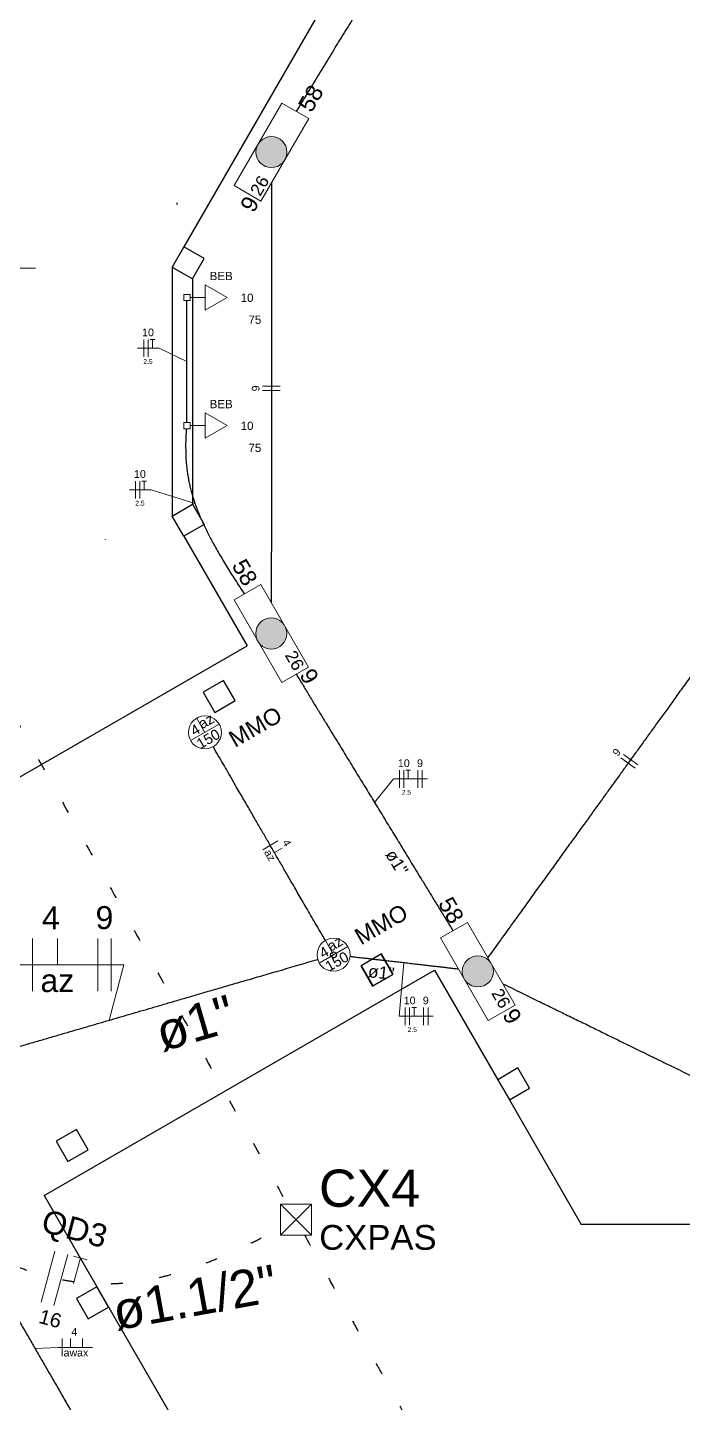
# Model space of a CAD drawing. Extents: x 175 to 700, y 53 to 250.
# Drawn here: x 362.51 to 368.1, y 189.65 to 201.4 of the extents above; entities that cross this region are included whole.
import ezdxf

# ---------------------------------------------------------------- set-up
doc = ezdxf.new("R2010")
doc.units = 0
doc.header["$LTSCALE"] = 2
doc.linetypes.add('DOT2', pattern=[3.175, 0, -3.175])
doc.layers.get('0').update_dxf_attribs({"linetype": 'CONTINUOUS'})
for name, color, linetype in [('A-PARED', 5, 'CONTINUOUS'), ('A-PARED-PISOS', 2, 'CONTINUOUS'), ('A-PAREDE', 5, 'CONTINUOUS'), ('A-PISOS', 2, 'CONTINUOUS'), ('A-PISOS-NIVEL', 1, 'CONTINUOUS'), ('ARQ-ALV-CORTE', 5, 'CONTINUOUS')]:
    doc.layers.add(name, color=color, linetype=linetype)
for name, color, linetype, lineweight in [('EL-Condutos', 4, 'CONTINUOUS', 30), ('EL-Fios', 9, 'CONTINUOUS', 20), ('EL-Pontos', 9, 'CONTINUOUS', 20), ('EL-Textos condutos', 7, 'CONTINUOUS', 20), ('EL-Textos fios', 7, 'CONTINUOUS', 20), ('EL-Textos pontos', 5, 'CONTINUOUS', 20), ('P-SIMBOL', 5, 'CONTINUOUS', 20)]:
    doc.layers.add(name, color=color, linetype=linetype, lineweight=lineweight)
doc.styles.add('Arial', font='arial.ttf')

msp = doc.modelspace()

# ---------------------------------------------------------------- hatches: boundary and pattern name
at = {"layer": 'P-SIMBOL'}
msp.add_hatch(color=256, dxfattribs=at).paths.add_polyline_path([(364.726, 200.336, 1), (364.461, 200.336, 1)])
h = msp.add_hatch(color=256, dxfattribs=at)
h.paths.add_polyline_path([(366.488, 193.337, 1), (366.223, 193.337, 1)])
h.paths.add_polyline_path([(364.725, 196.223, 1), (364.46, 196.223, 1)])

# ---------------------------------------------------------------- linework, layer by layer
at = {"color": 8}
msp.add_lwpolyline([(365.533, 193.486), (365.36, 193.386), (365.46, 193.213), (365.633, 193.313), (365.533, 193.486)], close=True, dxfattribs=at)
for centre, radius in [((363.814, 199.902), 0.03), ((363.814, 199.902), 0.03), ((363.182, 197.03), 0.01)]:
    msp.add_arc(centre, radius, 180, 210, dxfattribs=at)
at = {"layer": 'A-PARED', "color": 251}
msp.add_lwpolyline([(362.929, 190.543), (363.029, 190.37), (363.202, 190.47), (363.102, 190.643)], close=True, dxfattribs=at)
at = {"layer": 'A-PARED-PISOS', "color": 251}
msp.add_line((362.652, 191.423), (365.79, 185.988), dxfattribs=at)
at = {"layer": 'A-PAREDE', "color": 251}
for points in [[(363.92, 197.327), (364.02, 197.154), (363.846, 197.054), (363.746, 197.227)], [(363.92, 197.327), (364.02, 197.154), (363.846, 197.054), (363.746, 197.227)], [(364.183, 195.823), (364.01, 195.723), (364.11, 195.55), (364.283, 195.65)], [(365.531, 193.484), (365.358, 193.384), (365.458, 193.211), (365.631, 193.311)], [(366.799, 192.339), (366.699, 192.512), (366.526, 192.412), (366.626, 192.239)], [(366.799, 192.339), (366.699, 192.512), (366.526, 192.412), (366.626, 192.239)], [(362.929, 191.986), (362.755, 191.886), (362.855, 191.712), (363.029, 191.812)]]:
    msp.add_lwpolyline(points, close=True, dxfattribs=at)
at = {"layer": 'A-PISOS', "color": 251}
for p, q in [((361.052, 194.194), (364.386, 196.119)), ((362.652, 191.423), (365.986, 193.348))]:
    msp.add_line(p, q, dxfattribs=at)
at = {"layer": 'A-PISOS-NIVEL', "color": 251}
for p, q in [((366.526, 204.169), (363.846, 199.527)), ((363.846, 197.054), (364.386, 196.119)), ((365.986, 193.348), (366.526, 192.412)), ((366.626, 192.239), (367.24, 191.176)), ((368.468, 191.176), (367.24, 191.176))]:
    msp.add_line(p, q, dxfattribs=at)
at = {"layer": 'ARQ-ALV-CORTE', "color": 251}
for p, q in [((363.746, 199.354), (363.746, 197.227)), ((363.92, 199.254), (363.92, 197.327))]:
    msp.add_line(p, q, dxfattribs=at)
msp.add_lwpolyline([(363.92, 199.254), (364.02, 199.427), (363.846, 199.527), (363.746, 199.354)], close=True, dxfattribs=at)
msp.add_lwpolyline([(363.92, 199.254), (364.02, 199.427), (363.846, 199.527), (363.746, 199.354)], close=True, dxfattribs=at)
at = {"layer": 'EL-Condutos', "linetype": 'Continuous'}
msp.add_circle((365.124, 193.479), 0.025, dxfattribs=at)
for points in [[(366.158, 202.902), (366.112, 202.826), (366.066, 202.751), (366.021, 202.676), (365.975, 202.602), (365.93, 202.527), (365.885, 202.453), (365.84, 202.379), (365.795, 202.306), (365.75, 202.232), (365.705, 202.159), (365.66, 202.086), (365.616, 202.013), (365.571, 201.94), (365.527, 201.867), (365.482, 201.794), (365.438, 201.721), (365.393, 201.648), (365.349, 201.575), (365.304, 201.502), (365.26, 201.428), (365.215, 201.355), (365.17, 201.282), (365.125, 201.208), (365.08, 201.134), (365.035, 201.06), (364.99, 200.986), (364.944, 200.911), (364.898, 200.836), (364.853, 200.761), (364.806, 200.685)], [(364.593, 200.073), (364.593, 199.883), (364.593, 199.708), (364.593, 199.546), (364.593, 199.397), (364.593, 199.259), (364.593, 199.131), (364.593, 199.013), (364.593, 198.903), (364.593, 198.801), (364.593, 198.704), (364.593, 198.613), (364.593, 198.526), (364.593, 198.442), (364.593, 198.36), (364.593, 198.28), (364.593, 198.199), (364.593, 198.117), (364.593, 198.033), (364.593, 197.946), (364.593, 197.855), (364.593, 197.758), (364.593, 197.656), (364.593, 197.546), (364.593, 197.428), (364.593, 197.3), (364.593, 197.162), (364.593, 197.013), (364.592, 196.851), (364.592, 196.676), (364.592, 196.486)], [(363.872, 198.026), (363.872, 198.076), (363.872, 198.122), (363.872, 198.166), (363.872, 198.207), (363.872, 198.245), (363.872, 198.282), (363.872, 198.316), (363.872, 198.349), (363.872, 198.38), (363.872, 198.409), (363.872, 198.438), (363.872, 198.466), (363.872, 198.493), (363.872, 198.52), (363.872, 198.546), (363.872, 198.573), (363.872, 198.599), (363.872, 198.626), (363.872, 198.654), (363.872, 198.683), (363.872, 198.712), (363.872, 198.743), (363.872, 198.776), (363.872, 198.81), (363.872, 198.847), (363.872, 198.885), (363.872, 198.926), (363.872, 198.969), (363.872, 199.016), (363.872, 199.065)], [(364.364, 196.562), (364.323, 196.624), (364.284, 196.685), (364.247, 196.743), (364.212, 196.799), (364.179, 196.854), (364.148, 196.906), (364.119, 196.957), (364.091, 197.007), (364.065, 197.055), (364.041, 197.102), (364.019, 197.148), (363.998, 197.193), (363.979, 197.237), (363.962, 197.28), (363.946, 197.323), (363.932, 197.365), (363.919, 197.407), (363.908, 197.448), (363.898, 197.49), (363.889, 197.531), (363.882, 197.572), (363.876, 197.614), (363.871, 197.656), (363.867, 197.698), (363.865, 197.741), (363.864, 197.785), (363.863, 197.829), (363.864, 197.875), (363.866, 197.921), (363.869, 197.969)], [(368.82, 196.75), (368.707, 196.593), (368.601, 196.447), (368.501, 196.309), (368.408, 196.179), (368.32, 196.057), (368.237, 195.942), (368.158, 195.833), (368.083, 195.73), (368.012, 195.631), (367.944, 195.536), (367.878, 195.445), (367.814, 195.357), (367.752, 195.27), (367.69, 195.185), (367.629, 195.101), (367.568, 195.016), (367.507, 194.931), (367.444, 194.845), (367.381, 194.756), (367.315, 194.665), (367.246, 194.57), (367.175, 194.472), (367.1, 194.368), (367.022, 194.259), (366.939, 194.144), (366.85, 194.022), (366.757, 193.892), (366.658, 193.755), (366.552, 193.608), (366.439, 193.452)], [(364.805, 195.876), (364.865, 195.778), (364.921, 195.685), (364.975, 195.596), (365.026, 195.513), (365.075, 195.433), (365.122, 195.357), (365.166, 195.285), (365.208, 195.215), (365.249, 195.148), (365.289, 195.083), (365.327, 195.02), (365.365, 194.959), (365.402, 194.899), (365.438, 194.839), (365.474, 194.78), (365.51, 194.721), (365.547, 194.661), (365.583, 194.601), (365.621, 194.54), (365.659, 194.477), (365.699, 194.412), (365.74, 194.345), (365.782, 194.275), (365.827, 194.203), (365.873, 194.127), (365.922, 194.047), (365.973, 193.963), (366.027, 193.875), (366.084, 193.782), (366.144, 193.684)], [(365.054, 193.6), (365.01, 193.677), (364.968, 193.75), (364.928, 193.818), (364.891, 193.882), (364.856, 193.943), (364.822, 194.001), (364.791, 194.056), (364.76, 194.108), (364.731, 194.158), (364.703, 194.206), (364.677, 194.253), (364.65, 194.298), (364.625, 194.342), (364.599, 194.386), (364.574, 194.429), (364.549, 194.473), (364.524, 194.516), (364.498, 194.561), (364.472, 194.606), (364.445, 194.652), (364.418, 194.7), (364.389, 194.751), (364.358, 194.803), (364.327, 194.858), (364.293, 194.915), (364.258, 194.976), (364.221, 195.041), (364.181, 195.109), (364.139, 195.181), (364.095, 195.258)], [(366.192, 193.356), (366.151, 193.36), (366.113, 193.365), (366.076, 193.369), (366.042, 193.373), (366.008, 193.377), (365.977, 193.38), (365.946, 193.384), (365.917, 193.387), (365.889, 193.391), (365.862, 193.394), (365.835, 193.397), (365.809, 193.4), (365.783, 193.403), (365.758, 193.406), (365.733, 193.409), (365.708, 193.412), (365.682, 193.415), (365.656, 193.418), (365.63, 193.421), (365.603, 193.424), (365.575, 193.427), (365.546, 193.43), (365.517, 193.434), (365.485, 193.437), (365.453, 193.441), (365.419, 193.445), (365.383, 193.449), (365.346, 193.453), (365.306, 193.458), (365.264, 193.463)], [(361.411, 192.396), (361.58, 192.446), (361.739, 192.492), (361.888, 192.536), (362.029, 192.577), (362.161, 192.615), (362.286, 192.652), (362.405, 192.686), (362.517, 192.719), (362.624, 192.75), (362.727, 192.78), (362.826, 192.809), (362.922, 192.837), (363.016, 192.864), (363.108, 192.891), (363.2, 192.918), (363.292, 192.945), (363.384, 192.972), (363.478, 192.999), (363.574, 193.027), (363.673, 193.056), (363.776, 193.086), (363.883, 193.117), (363.995, 193.15), (364.113, 193.184), (364.238, 193.221), (364.37, 193.259), (364.51, 193.3), (364.659, 193.343), (364.818, 193.39), (364.987, 193.439)], [(366.57, 193.232), (366.717, 193.16), (366.855, 193.092), (366.986, 193.029), (367.109, 192.968), (367.226, 192.912), (367.336, 192.858), (367.441, 192.806), (367.541, 192.757), (367.637, 192.71), (367.729, 192.665), (367.818, 192.622), (367.904, 192.58), (367.989, 192.538), (368.072, 192.498), (368.155, 192.457), (368.237, 192.417), (368.32, 192.376), (368.404, 192.335), (368.49, 192.293), (368.578, 192.25), (368.669, 192.206), (368.763, 192.16), (368.862, 192.112), (368.965, 192.061), (369.073, 192.008), (369.187, 191.953), (369.308, 191.894), (369.436, 191.831), (369.571, 191.765), (369.715, 191.695)], [(361.484, 192.004), (361.584, 191.831), (361.678, 191.667), (361.767, 191.513), (361.851, 191.367), (361.931, 191.229), (362.007, 191.097), (362.079, 190.972), (362.148, 190.853), (362.214, 190.739), (362.278, 190.628), (362.34, 190.521), (362.4, 190.417), (362.458, 190.316), (362.517, 190.215), (362.574, 190.115), (362.632, 190.015), (362.69, 189.915), (362.749, 189.813), (362.809, 189.709), (362.87, 189.602), (362.934, 189.492), (363, 189.377), (363.069, 189.258), (363.141, 189.133), (363.217, 189.002), (363.297, 188.864), (363.381, 188.718), (363.47, 188.563), (363.565, 188.4), (363.665, 188.226)]]:
    msp.add_spline(points, degree=3, dxfattribs=at)
at = {"layer": 'EL-Condutos', "linetype": 'DOT2', "ltscale": 0.05}
for points in [[(358.731, 202.069), (359.021, 201.551), (359.293, 201.065), (359.547, 200.611), (359.786, 200.184), (360.01, 199.783), (360.221, 199.406), (360.42, 199.05), (360.609, 198.713), (360.788, 198.392), (360.96, 198.085), (361.125, 197.79), (361.285, 197.503), (361.442, 197.224), (361.595, 196.949), (361.748, 196.677), (361.901, 196.404), (362.055, 196.128), (362.212, 195.847), (362.373, 195.559), (362.54, 195.261), (362.714, 194.951), (362.895, 194.626), (363.087, 194.284), (363.289, 193.923), (363.503, 193.54), (363.731, 193.133), (363.973, 192.699), (364.232, 192.237), (364.508, 191.743), (364.803, 191.216)], [(360.129, 192.617), (360.342, 192.397), (360.547, 192.192), (360.745, 192.001), (360.935, 191.825), (361.118, 191.663), (361.295, 191.515), (361.466, 191.38), (361.632, 191.258), (361.792, 191.148), (361.947, 191.051), (362.099, 190.965), (362.246, 190.891), (362.389, 190.829), (362.529, 190.777), (362.667, 190.736), (362.802, 190.705), (362.935, 190.683), (363.067, 190.671), (363.197, 190.669), (363.327, 190.675), (363.456, 190.69), (363.586, 190.712), (363.716, 190.743), (363.846, 190.781), (363.978, 190.826), (364.112, 190.877), (364.248, 190.936), (364.386, 191), (364.527, 191.07), (364.671, 191.145)], [(364.878, 191.082), (365.021, 190.825), (365.155, 190.584), (365.281, 190.359), (365.399, 190.146), (365.51, 189.947), (365.615, 189.759), (365.714, 189.58), (365.808, 189.412), (365.898, 189.251), (365.984, 189.096), (366.067, 188.948), (366.147, 188.804), (366.225, 188.664), (366.302, 188.526), (366.378, 188.389), (366.455, 188.252), (366.532, 188.114), (366.61, 187.973), (366.69, 187.83), (366.772, 187.682), (366.858, 187.528), (366.948, 187.367), (367.041, 187.199), (367.14, 187.021), (367.245, 186.834), (367.356, 186.635), (367.474, 186.423), (367.599, 186.198), (367.733, 185.958), (367.875, 185.703)]]:
    msp.add_spline(points, degree=3, dxfattribs=at)
at = {"layer": 'EL-Fios'}
for p, q in [((363.502, 198.586), (363.502, 198.736)), ((363.539, 198.586), (363.539, 198.736)), ((363.557, 198.736), (363.597, 198.736)), ((363.577, 198.661), (363.577, 198.736)), ((364.668, 198.336), (364.518, 198.336)), ((364.668, 198.298), (364.518, 198.298)), ((363.432, 197.376), (363.432, 197.526)), ((363.47, 197.376), (363.47, 197.526)), ((363.487, 197.526), (363.527, 197.526)), ((363.507, 197.451), (363.507, 197.526)), ((367.701, 195.072), (367.579, 195.16)), ((367.723, 195.102), (367.601, 195.19)), ((365.687, 194.906), (365.687, 195.056)), ((365.724, 194.906), (365.724, 195.056)), ((365.742, 195.056), (365.782, 195.056)), ((365.762, 194.981), (365.762, 195.056)), ((365.843, 194.906), (365.843, 195.056)), ((365.881, 194.906), (365.881, 195.056)), ((364.519, 194.375), (364.649, 194.451)), ((364.619, 194.352), (364.684, 194.389)), ((362.552, 193.168), (362.552, 193.618)), ((362.765, 193.393), (362.765, 193.618)), ((363.111, 193.168), (363.111, 193.618)), ((363.223, 193.168), (363.223, 193.618)), ((365.737, 192.879), (365.737, 193.029)), ((365.774, 192.879), (365.774, 193.029)), ((365.792, 193.029), (365.832, 193.029)), ((365.812, 192.954), (365.812, 193.029)), ((365.893, 192.879), (365.893, 193.029)), ((365.931, 192.879), (365.931, 193.029)), ((362.627, 190.513), (362.744, 190.948)), ((362.735, 190.484), (362.853, 190.918)), ((362.902, 190.672), (362.961, 190.889)), ((362.903, 190.905), (363.019, 190.873)), ((362.805, 190.05), (362.805, 190.2)), ((362.876, 190.125), (362.876, 190.2)), ((362.98, 190.125), (362.98, 190.2))]:
    msp.add_line(p, q, dxfattribs=at)
at = {"layer": 'EL-Pontos', "linetype": 'Continuous'}
msp.add_circle((365.124, 193.479), 0.025, dxfattribs=at)
at = {"layer": 'EL-Textos fios'}
for p, q in [((360.71, 199.343), (362.577, 199.343)), ((363.634, 198.661), (363.45, 198.661)), ((363.872, 198.547), (363.634, 198.661)), ((363.565, 197.451), (363.381, 197.451)), ((363.942, 197.334), (363.565, 197.451)), ((365.474, 194.78), (365.635, 194.981)), ((365.635, 194.981), (365.925, 194.981)), ((363.333, 193.393), (361.928, 193.393)), ((363.208, 192.92), (363.333, 193.393)), ((365.725, 193.41), (365.685, 192.954)), ((365.685, 192.954), (365.975, 192.954)), ((362.574, 190.115), (362.768, 190.125)), ((362.768, 190.125), (363.066, 190.125))]:
    msp.add_line(p, q, dxfattribs=at)
at = {"layer": 'P-SIMBOL'}
for p, q in [((364.274, 200.049), (364.682, 200.755)), ((364.682, 200.755), (364.912, 200.623)), ((364.504, 199.916), (364.912, 200.623)), ((364.274, 200.049), (364.504, 199.916)), ((364.026, 199.202), (364.214, 199.094)), ((364.026, 198.985), (364.026, 199.202)), ((363.845, 199.067), (363.845, 199.12)), ((363.845, 199.12), (363.898, 199.12)), ((363.898, 199.12), (363.898, 199.067)), ((364.026, 199.094), (363.898, 199.094)), ((364.214, 199.094), (364.026, 198.985)), ((363.898, 199.067), (363.845, 199.067)), ((364.026, 198.108), (364.214, 198)), ((364.026, 197.891), (364.026, 198.108)), ((363.845, 197.973), (363.845, 198.026)), ((363.845, 198.026), (363.898, 198.026)), ((363.898, 197.973), (363.845, 197.973)), ((363.898, 198.026), (363.898, 197.973)), ((364.026, 198), (363.898, 198)), ((364.214, 198), (364.026, 197.891)), ((364.274, 196.51), (364.503, 196.643)), ((364.911, 195.936), (364.503, 196.643)), ((364.682, 195.804), (364.274, 196.51)), ((364.682, 195.804), (364.911, 195.936)), ((363.902, 195.309), (364.147, 195.45)), ((364.025, 195.379), (363.954, 195.502)), ((366.037, 193.624), (366.267, 193.756)), ((366.675, 193.05), (366.267, 193.756)), ((365.124, 193.479), (365.054, 193.601)), ((366.445, 192.917), (366.037, 193.624)), ((365.002, 193.408), (365.246, 193.55)), ((366.445, 192.917), (366.675, 193.05)), ((364.671, 191.349), (364.936, 191.349)), ((364.671, 191.349), (364.671, 191.084)), ((364.671, 191.349), (364.936, 191.084)), ((364.936, 191.349), (364.671, 191.084)), ((364.936, 191.349), (364.936, 191.084)), ((364.671, 191.084), (364.936, 191.084))]:
    msp.add_line(p, q, dxfattribs=at)
for centre, radius in [((364.593, 200.336), 0.133), ((364.592, 196.223), 0.133), ((364.025, 195.379), 0.141), ((365.124, 193.479), 0.141), ((366.356, 193.337), 0.133)]:
    msp.add_circle(centre, radius, dxfattribs=at)

# ---------------------------------------------------------------- texts
at = {"layer": 'EL-Textos condutos', "attachment_point": 8, "line_spacing_factor": 0.798, "style": 'Arial'}
for s, insert, char_height, width, rotation in [('ø1"', (365.618, 194.24), 0.1059, 0.38124, 301.4216), ('ø1"', (365.525, 193.273), 0.1059, 0.38124, 353.4053), ('ø1"', (363.987, 192.736), 0.3177, 1.14372, 16.2548), ('ø1.1/2"', (363.968, 190.389), 0.3177, 2.66868, 10.319)]:
    msp.add_mtext(s, dxfattribs=dict(at, insert=insert, char_height=char_height, width=width, rotation=rotation))
at = {"layer": 'EL-Textos fios', "attachment_point": 8, "line_spacing_factor": 0.798, "style": 'Arial'}
for s, insert, char_height, width in [('10', (363.539, 198.762), 0.0653, 0.15673), ('2.5', (363.539, 198.526), 0.0406, 0.14614), ('10', (363.47, 197.552), 0.0653, 0.15673), ('2.5', (363.47, 197.316), 0.0406, 0.14614), ('10', (365.724, 195.082), 0.0653, 0.15673), ('9', (365.862, 195.082), 0.0653, 0.07837), ('2.5', (365.746, 194.846), 0.0406, 0.14614), ('4', (362.71, 193.696), 0.196, 0.2351), ('9', (363.167, 193.696), 0.196, 0.2351), ('az', (362.765, 193.158), 0.1959, 0.4702), ('10', (365.774, 193.055), 0.0653, 0.15673), ('9', (365.912, 193.055), 0.0653, 0.07837), ('2.5', (365.796, 192.819), 0.0406, 0.14614), ('4', (362.91, 190.226), 0.0653, 0.07837), ('aw', (362.876, 190.047), 0.0653, 0.15673), ('ax', (362.981, 190.047), 0.0653, 0.15673)]:
    msp.add_mtext(s, dxfattribs=dict(at, insert=insert, char_height=char_height, width=width))
for s, insert, char_height, width, rotation in [('9', (364.492, 198.317), 0.0653, 0.07837, 90.0002), ('9', (367.569, 195.19), 0.0653, 0.07837, 54.1732), ('4', (364.697, 194.418), 0.0653, 0.07837, 300.0523), ('az', (364.552, 194.312), 0.0653, 0.15673, 300.0523), ('QD3', (362.873, 190.994), 0.1959, 0.70529, 344.8576), ('16', (362.688, 190.31), 0.1218, 0.29228, 344.8576)]:
    msp.add_mtext(s, dxfattribs=dict(at, insert=insert, char_height=char_height, width=width, rotation=rotation))
at = {"layer": 'EL-Textos pontos', "line_spacing_factor": 0.798, "style": 'Arial'}
for s, insert, char_height, width, attachment_point, rotation in [('58', (364.937, 200.664), 0.1412, 0.33888, 7, 60.0001), ('9', (364.442, 199.808), 0.141, 0.16944, 7, 60.0001), ('58', (364.358, 196.614), 0.1412, 0.33888, 9, 299.9999), ('9', (364.882, 195.775), 0.141, 0.16944, 9, 299.9999), ('MMO', (364.492, 195.364), 0.1412, 0.50832, 8, 30.0001), ('4', (363.964, 195.362), 0.0882, 0.1059, 8, 30.0001), ('az', (364.058, 195.436), 0.0882, 0.2118, 8, 30.0001), ('150', (364.076, 195.284), 0.0882, 0.3177, 8, 30.0001), ('58', (366.121, 193.728), 0.1412, 0.33888, 9, 299.9999), ('MMO', (365.567, 193.677), 0.1412, 0.50832, 8, 30.0001), ('az', (365.158, 193.536), 0.0882, 0.2118, 8, 30.0001), ('4', (365.064, 193.462), 0.0882, 0.1059, 8, 30.0001), ('150', (365.175, 193.383), 0.0882, 0.3177, 8, 30.0001), ('9', (366.615, 192.871), 0.141, 0.16944, 9, 299.9999)]:
    msp.add_mtext(s, dxfattribs=dict(at, insert=insert, char_height=char_height, width=width, attachment_point=attachment_point, rotation=rotation))
for s, insert, char_height, width, attachment_point in [('BEB', (364.164, 199.242), 0.0706, 0.25416, 8), ('10', (364.385, 199.055), 0.0706, 0.16944, 8), ('75', (364.452, 198.868), 0.0706, 0.16944, 8), ('BEB', (364.164, 198.148), 0.0706, 0.25416, 8), ('10', (364.385, 197.961), 0.0706, 0.16944, 8), ('75', (364.452, 197.773), 0.0706, 0.16944, 8), ('CX4', (365, 191.322), 0.3177, 1.14372, 7), ('CXPAS', (365.503, 190.956), 0.2118, 1.2708, 8)]:
    msp.add_mtext(s, dxfattribs=dict(at, insert=insert, char_height=char_height, width=width, attachment_point=attachment_point))
at = {"layer": 'P-SIMBOL', "char_height": 0.1059, "width": 0.25416, "line_spacing_factor": 0.798, "style": 'Arial'}
for insert, attachment_point, rotation in [((364.498, 199.951), 7, 60.0001), ((364.786, 195.895), 9, 299.9999), ((366.549, 193.009), 9, 299.9999)]:
    msp.add_mtext('26', dxfattribs=dict(at, insert=insert, attachment_point=attachment_point, rotation=rotation))

doc.saveas('drawing.dxf')
